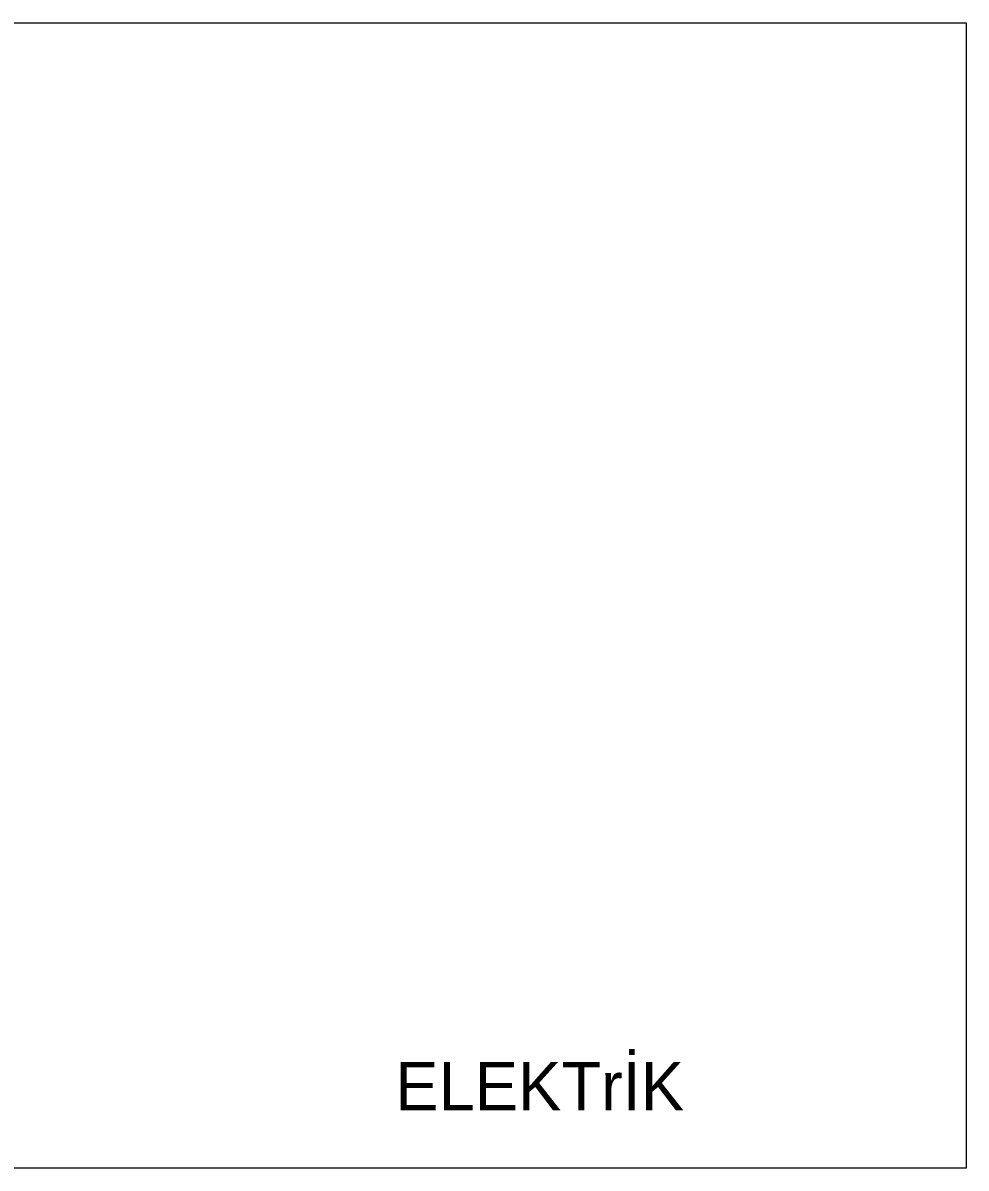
# Model space of a CAD drawing. Header units: millimetres. Extents: x 280 to 14881, y -4087 to -2041.
# Drawn here: x 8959 to 9929, y -3219 to -2041 of the extents above; entities that cross this region are included whole.
import ezdxf

# ---------------------------------------------------------------- set-up
doc = ezdxf.new("R2010")
doc.units = ezdxf.units.MM
doc.layers.add('duvar2', color=234, linetype='Continuous', lineweight=0)

msp = doc.modelspace()

# ---------------------------------------------------------------- linework, layer by layer
at = {"layer": 'duvar2'}
msp.add_lwpolyline([(5120.459765931304, -2040.894049920522), (9928.750396595624, -2040.894049920522), (9928.750396595624, -3218.739370981044), (5120.459765931304, -3218.739370981044)], close=True, dxfattribs=at)

# ---------------------------------------------------------------- texts
at = {"layer": 'duvar2', "insert": (9341.535135032782, -3109.47533994723), "char_height": 50, "width": 577.3178941172082, "attachment_point": 1}
msp.add_mtext('{\\fBankGothic Lt BT|b0|i0|c162|p34;ELEKTrİK}', dxfattribs=at)

doc.saveas('drawing.dxf')
